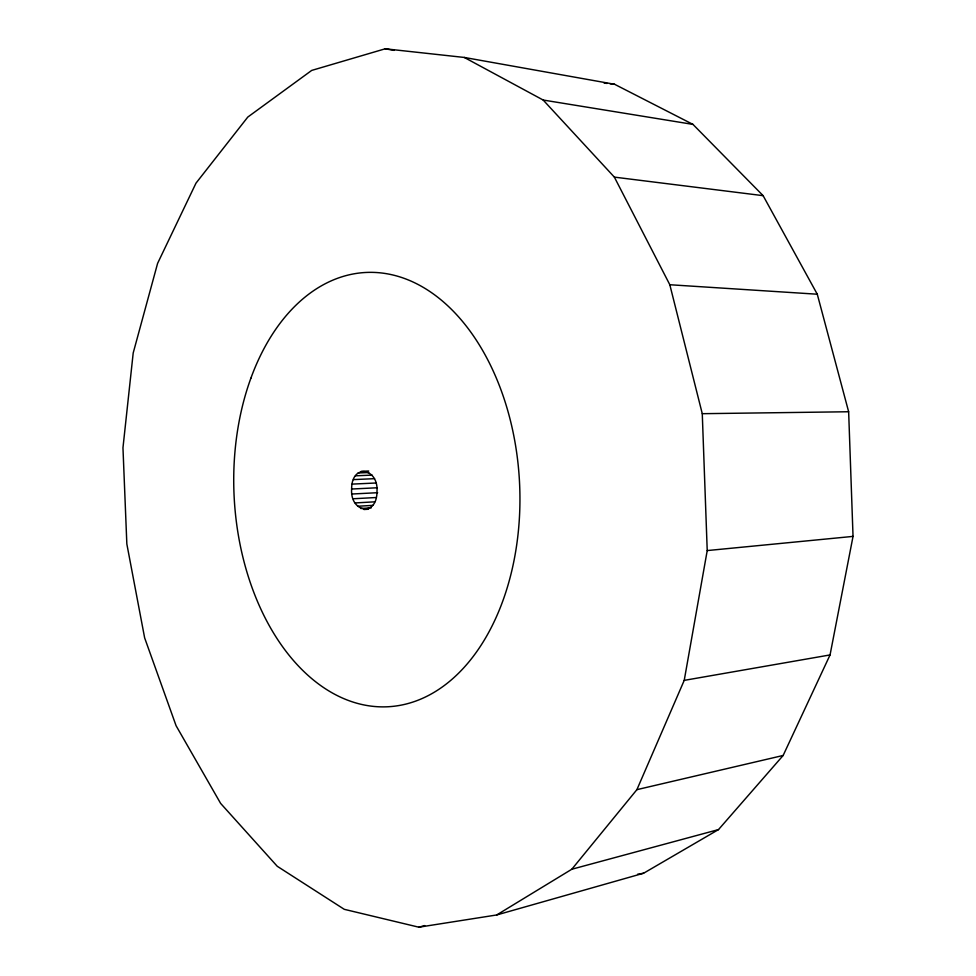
<?xml version="1.0" encoding="UTF-8"?>
<svg xmlns="http://www.w3.org/2000/svg" width="976" height="976" viewBox="0 0 976 976"><rect width="100%" height="100%" fill="white"/><g stroke="black" fill="none" stroke-linecap="round" stroke-linejoin="round"><path stroke-width="1.46" d="M351.628 489.025C351.531 462.99 378.676 468.029 376.992 491.465C377.041 517.524 349.957 512.376 351.628 489.025L377.297 487.768M496.699 914.963L571.814 869.238L636.901 789.657L684.225 680.37L707.222 550.574L702.269 413.69L669.817 284.736L614.368 177.12L543.156 100.028L464.295 57.45L385.203 48.8L311.698 70.418L247.806 117.059L195.993 183.146L157.6 263.374L133.2 352.983L122.964 447.801L126.843 543.986L144.643 637.877L176.083 725.717L220.613 803.382L277.257 866.285L344.284 909.327L418.875 927.2L496.699 914.963L643.587 873.239L718.507 829.588L783.142 755.473L830.051 654.933L853.036 536.397L848.644 411.75L817.278 294.215L763.122 195.664L692.96 124.391L614.587 84.278L464.295 57.45M418.875 927.2L424.743 925.565M571.814 869.238L718.507 829.588M636.901 789.657L783.142 755.473M684.225 680.37L830.051 654.933M637.584 874.24L643.587 873.239M707.222 550.574L853.036 536.397M363.963 509.509L368.489 509.24M360.693 508.496L371.258 507.874M357.68 506.251L372.771 505.385M355.13 502.933L374.747 501.835M353.19 498.76L375.821 497.54M351.994 494.015L377.651 492.697M352.116 484.108L376.272 482.986M353.434 479.606L374.564 478.667M355.471 475.812L372.088 475.105M361.181 471.323L368.733 471.018M358.119 472.982L368.684 472.543M702.269 413.69L848.644 411.75M669.817 284.736L817.278 294.215M604.107 83.07L607.109 83.424M610.098 83.765L614.587 84.278M614.368 177.12L763.122 195.664M543.156 100.028L692.96 124.391M385.203 48.8L394.206 50.386M250.856 378.273A217.428 142.874 87.1 0 0 380.86 706.856A217.428 142.874 87.1 0 0 498.626 383.702A217.428 142.874 87.1 0 0 250.856 378.273"/></g></svg>
